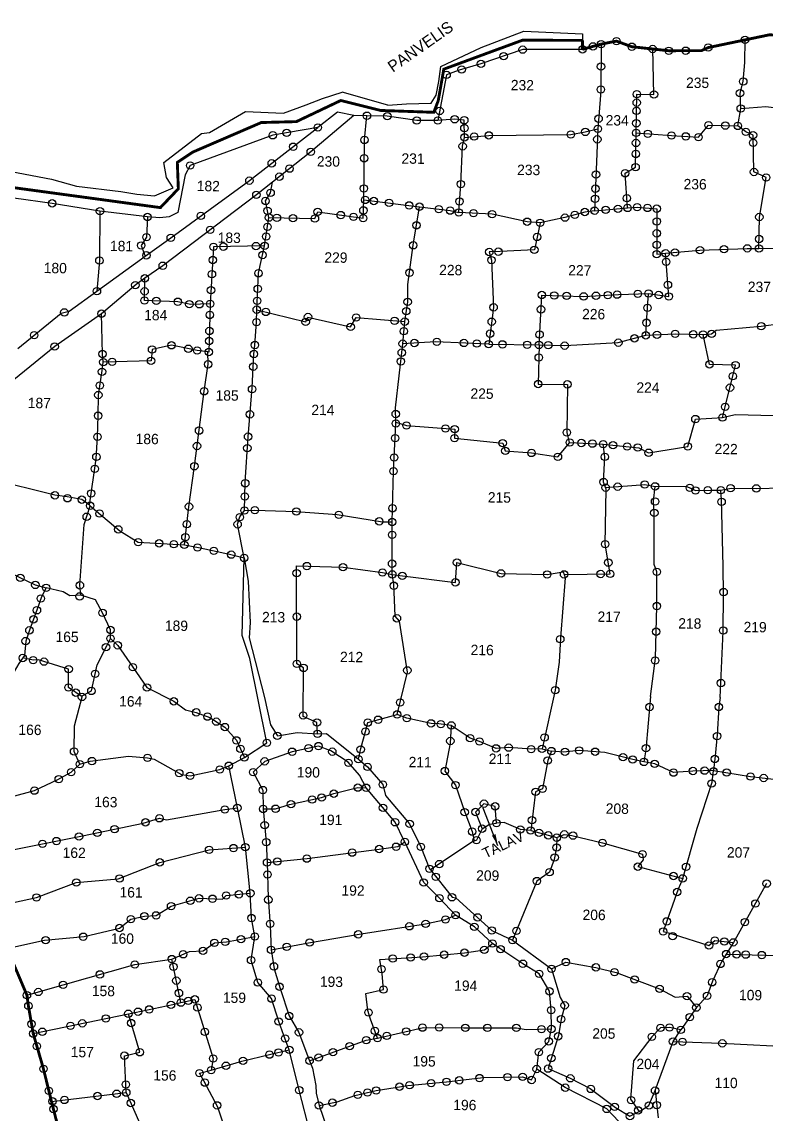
# Model space of a CAD drawing. Header units: metres. Extents: x 285473 to 288670, y 2087030 to 2089981.
# Drawn here: x 285883 to 286553, y 2088900 to 2089884 of the extents above; entities that cross this region are included whole.
import ezdxf
from ezdxf.enums import TextEntityAlignment as Align

# ---------------------------------------------------------------- set-up
doc = ezdxf.new("R2010")
doc.units = ezdxf.units.M
doc.linetypes.add('DASHDOT', pattern=[1, 0.5, -0.25, 0, -0.25])
for name, color, linetype in [('OFF', 1, 'Continuous'), ('POLY_PARCEL', 6, 'Continuous'), ('POLY_ROAD', 30, 'Continuous'), ('POLY_WATER', 4, 'Continuous'), ('SYM_ARROW', 1, 'Continuous'), ('SYM_STONE', 1, 'Continuous'), ('TEXT_MAPIN', 7, 'Continuous'), ('TEXT_MAPOUT', 7, 'Continuous'), ('TEXT_PARCEL', 7, 'Continuous'), ('V_BOUND_LINE', 7, 'Continuous'), ('V_BOUND_STREAM_LINE', 7, 'DASHDOT')]:
    doc.layers.add(name, color=color, linetype=linetype)
doc.styles.add('TEXT_MAP', font='')
doc.styles.get('TEXT_MAP').set_extended_font_data('Kruti Dev 050')
doc.dimstyles.get("Standard").update_dxf_attribs({"dimtxt": 0.18, "dimasz": 0.18, "dimexe": 0.18, "dimexo": 0.0625, "dimgap": 0.09, "dimtad": 0, "dimtih": 1, "dimtoh": 1, "dimdec": 4, "dimzin": 0, "dimdsep": 46, "dimtxsty": 'Standard', "dimcen": 0.09, "dimadec": 0, "dimazin": 0, "dimtfac": 1, "dimtdec": 4, "dimtofl": 0, "dimtmove": 0, "dimatfit": 3, "dimfxl": 1, "dimtolj": 1, "dimtzin": 0, "dimarcsym": 0})

# ---------------------------------------------------------------- blocks, each defined once
blk = doc.blocks.new('STONE')
blk.add_circle((0, 0), 0.851)
blk = doc.blocks.new('TEXTARROW')
blk.add_leader([(0.04, -0.01), (8.68, -0.01)], dimstyle='Standard', override={"dimtxt": 2.5, "dimasz": 2.5, "dimexe": 1.25, "dimexo": 0.625, "dimgap": 0.625, "dimtad": 1, "dimtih": 0, "dimtoh": 0, "dimzin": 8, "dimcen": 2.5, "dimtofl": 1})

msp = doc.modelspace()

# ---------------------------------------------------------------- linework, layer by layer
at = {"layer": 'OFF'}
for points in [[(286387.54, 2089872.94), (286387.7, 2089867.14)], [(286212.52, 2089808.62), (286171.31, 2089820.38)]]:
    msp.add_lwpolyline(points, dxfattribs=at)
at = {"layer": 'POLY_PARCEL'}
for points in [[(286404.35, 2089863.74), (286404.18, 2089821.39), (286401.37, 2089787.38)], [(286530.1, 2089805.82), (286529.44, 2089819.6), (286532.39, 2089830.1), (286533.79, 2089847.11), (286533.98, 2089867.55)], [(286435.98, 2089783.76), (286436.58, 2089818.6), (286451.98, 2089818.43), (286450.85, 2089859.35)], [(286527.49, 2089790.04), (286530.1, 2089805.82)], [(286530.1, 2089805.82), (286552.82, 2089807.59), (286599.38, 2089801.41), (286633.42, 2089799.81), (286650.75, 2089790.71), (286668.79, 2089786.57)], [(286190.71, 2089723.52), (286191.31, 2089777.41), (286193.56, 2089799.24)], [(286281.45, 2089779.75), (286281.21, 2089795.15), (286272.3, 2089796.05), (286257.44, 2089794.92)], [(286435.98, 2089783.76), (286467.79, 2089781.38), (286492.1, 2089779.9), (286501.14, 2089790.74), (286527.49, 2089790.04)], [(286281.45, 2089779.75), (286303.36, 2089781.53), (286377.16, 2089782.34), (286390.16, 2089784.62), (286401.37, 2089787.38)], [(286401.37, 2089787.38), (286398.53, 2089713.67)], [(286428.23, 2089716.15), (286426.06, 2089747.4), (286435.45, 2089752.97), (286435.98, 2089783.76)], [(286546.54, 2089679.62), (286546.85, 2089707.98), (286552.92, 2089743.57), (286542.03, 2089748.55), (286541.18, 2089781.79), (286534.73, 2089784.7), (286527.49, 2089790.04)], [(286276.24, 2089712.13), (286278.15, 2089737.64), (286279.74, 2089771.66), (286281.45, 2089779.75)], [(286105.39, 2089707.45), (286102.31, 2089722.47), (286106.85, 2089729.72), (286108.61, 2089739.48)], [(286105.39, 2089707.45), (286146.74, 2089706.58), (286149.24, 2089712.63), (286190.12, 2089706.92), (286190.71, 2089723.52)], [(286190.71, 2089723.52), (286240.92, 2089717.3)], [(285953.22, 2089713.19), (285952.71, 2089668.75), (285950.49, 2089641.17)], [(286227.61, 2089613.71), (286230.24, 2089631.51), (286230.41, 2089647.31), (286235.26, 2089682.51), (286240.92, 2089717.3)], [(286240.92, 2089717.3), (286268.45, 2089713.75), (286276.24, 2089712.13)], [(286349.52, 2089702.81), (286337.78, 2089703.76), (286306.23, 2089710.59), (286276.24, 2089712.13)], [(286398.53, 2089713.67), (286389.77, 2089712.5), (286371.87, 2089707.43), (286349.52, 2089702.81)], [(286398.53, 2089713.67), (286428.23, 2089716.15)], [(286428.23, 2089716.15), (286437.08, 2089716.89), (286454.5, 2089715.48), (286454.45, 2089674.56), (286462.46, 2089675.3)], [(285996.06, 2089708.04), (285995.15, 2089689.84), (285990.38, 2089682.39), (285994.01, 2089672.7)], [(286101.46, 2089681.96), (286105.39, 2089707.45)], [(286349.52, 2089702.81), (286344.28, 2089678.47), (286313.45, 2089676.78), (286303.71, 2089676.49), (286305.66, 2089669.17), (286307.62, 2089626.6), (286303.2, 2089593.43)], [(286101.46, 2089681.96), (286055.47, 2089681.14), (286052.47, 2089629.72)], [(286094.34, 2089624.5), (286095.92, 2089657.31), (286101.46, 2089681.96)], [(286447.14, 2089639.07), (286465.35, 2089636.44), (286462.46, 2089675.3)], [(286462.46, 2089675.3), (286493.41, 2089678.18), (286536, 2089679.73), (286546.54, 2089679.62)], [(286634.9, 2089677.02), (286626, 2089679.14), (286546.54, 2089679.62)], [(286052.47, 2089629.72), (286035.03, 2089629.1), (286023.3, 2089631.66), (285993.31, 2089632.8), (285993.58, 2089652.75)], [(286348.51, 2089592.75), (286351.03, 2089637.7), (286388.72, 2089636.47), (286419.96, 2089638.16), (286447.14, 2089639.07)], [(286444.69, 2089601.41), (286445.22, 2089612.75), (286446.18, 2089626.12), (286447.14, 2089639.07)], [(286052.47, 2089629.72), (286051.18, 2089586.37), (286050.37, 2089586.48)], [(286083.37, 2089443.63), (286084.06, 2089469.15), (286086.54, 2089510.05), (286090.27, 2089554.17), (286091.82, 2089584.55), (286092.72, 2089592.64), (286094.16, 2089613.29), (286094.34, 2089624.5)], [(286094.34, 2089624.5), (286138.41, 2089613.48), (286140.49, 2089617.91), (286178.9, 2089608.98), (286183.86, 2089617.43), (286227.61, 2089613.71)], [(285956.21, 2089577.29), (285955.48, 2089584.59), (285954.6, 2089620.89)], [(286225.77, 2089593.87), (286227.61, 2089613.71)], [(286496.19, 2089602.06), (286503.9, 2089602.79), (286507.99, 2089605.98), (286548.58, 2089609.59), (286583.9, 2089614.46), (286624.6, 2089613.61)], [(286219.63, 2089523.12), (286219.4, 2089536.14), (286225.77, 2089593.87)], [(286303.2, 2089593.43), (286282.54, 2089594.46), (286255.38, 2089595.57), (286225.77, 2089593.87)], [(286348.51, 2089592.75), (286371.61, 2089592.09), (286419.89, 2089594.8), (286444.69, 2089601.41)], [(286444.69, 2089601.41), (286471.06, 2089602.74), (286496.19, 2089602.06)], [(286513.61, 2089527.31), (286516.15, 2089537.01), (286525.48, 2089574.59), (286501.98, 2089575.25), (286496.19, 2089602.06)], [(286050.37, 2089586.48), (286040.66, 2089587.71), (286017.6, 2089592.42), (286000.12, 2089588.56), (285999.2, 2089578.44), (285956.21, 2089577.29)], [(286029.32, 2089412.63), (286033.35, 2089447.02), (286038.21, 2089483.44), (286047.06, 2089551.01), (286050.57, 2089575.28), (286050.37, 2089586.48)], [(286303.2, 2089593.43), (286348.51, 2089592.75)], [(286348.51, 2089592.75), (286347.71, 2089557.51), (286374.06, 2089557.22), (286373.58, 2089513.87), (286375.51, 2089504.93), (286376.26, 2089504.89)], [(285943.76, 2089448.42), (285949.9, 2089490.09), (285950.93, 2089509.93), (285951.54, 2089528.97), (285951.75, 2089547.6), (285955.24, 2089569.85), (285956.21, 2089577.29)], [(286406.31, 2089503.37), (286438.3, 2089500.18), (286447.17, 2089495.63), (286482.51, 2089501.32), (286489.27, 2089525.96), (286513.61, 2089527.31)], [(286513.61, 2089527.31), (286524.99, 2089530.02), (286559.85, 2089529.23), (286587.37, 2089524.88), (286623.24, 2089522.52)], [(286216.24, 2089433.25), (286217.56, 2089479.02), (286219.65, 2089521.95), (286219.63, 2089523.12)], [(286219.63, 2089523.12), (286229.21, 2089520.19), (286272.56, 2089516.87), (286272.47, 2089508.77), (286315.8, 2089504.24), (286318.16, 2089497.32), (286341.65, 2089495.44), (286365.53, 2089491.94), (286376.26, 2089504.89)], [(285943.76, 2089448.42), (285936.92, 2089453.36), (285923.57, 2089455.93), (285912.64, 2089457.27), (285854.41, 2089471.69), (285833.49, 2089486.1), (285818.17, 2089494.38), (285804.31, 2089499.13)], [(286376.26, 2089504.89), (286406.31, 2089503.37)], [(286408.46, 2089464.17), (286406.64, 2089469.2), (286407.7, 2089491.88), (286406.31, 2089503.37)], [(286408.46, 2089464.17), (286443.66, 2089467.04), (286452.96, 2089465.32)], [(286371.04, 2089386.05), (286412.62, 2089386.47), (286408.05, 2089413.26), (286409, 2089462.69), (286408.46, 2089464.17)], [(286448.85, 2089276.13), (286453.28, 2089310.52), (286453.95, 2089334.42), (286454.61, 2089357.51), (286454.55, 2089388.31), (286452.19, 2089394.82), (286452.3, 2089441.42), (286451.6, 2089451.96), (286452.96, 2089465.32)], [(286452.96, 2089465.32), (286480.94, 2089465.41), (286489.41, 2089461.67), (286502.8, 2089461.93), (286512.12, 2089461.83)], [(286511.68, 2089275.03), (286514.36, 2089334.57), (286514.73, 2089367.79), (286514.2, 2089393.32), (286512.84, 2089453.31), (286512.12, 2089461.83)], [(286512.12, 2089461.83), (286521.47, 2089463.75), (286544.17, 2089463.5), (286567.28, 2089464.05), (286571.67, 2089457.52), (286573.7, 2089457.5)], [(285935.9, 2089367.46), (285935.19, 2089376.2), (285939.04, 2089430.86), (285944.4, 2089447.88)], [(285943.76, 2089448.42), (285944.4, 2089447.88)], [(285944.4, 2089447.88), (285971.08, 2089425.42), (285987.58, 2089415.11), (286029.32, 2089412.63)], [(286082.97, 2089400.86), (286077.15, 2089431.14), (286079.25, 2089438), (286083.37, 2089443.63)], [(286083.37, 2089443.63), (286092.7, 2089443.93), (286129.98, 2089442.71), (286166.85, 2089439.87), (286207.73, 2089433.34), (286216.24, 2089433.25)], [(286216.4, 2089386.02), (286216.16, 2089387.6), (286216.24, 2089433.25)], [(286029.32, 2089412.63), (286043.55, 2089409.81), (286069.85, 2089404.25), (286082.97, 2089400.86)], [(285862.38, 2089388.99), (285872.43, 2089387.31), (285895.01, 2089376.53), (285904.71, 2089373.99)], [(286149.15, 2089242.46), (286148.58, 2089252.61), (286136.08, 2089258.01), (286136.56, 2089301.77), (286130.52, 2089305.48), (286130.28, 2089393.82), (286172.02, 2089392.55), (286207.65, 2089387.7), (286216.4, 2089386.02)], [(286216.4, 2089386.02), (286225.46, 2089384.66), (286273.23, 2089378.87), (286274.65, 2089396.68), (286314.27, 2089386.93), (286355.76, 2089386), (286370.38, 2089388.27), (286371.04, 2089386.05)], [(286220.83, 2089259.91), (286230.17, 2089297.9), (286222.98, 2089343.77), (286218.97, 2089348.27), (286217.67, 2089377.46), (286216.4, 2089386.02)], [(286371.04, 2089386.05), (286371.94, 2089382.98), (286367.7, 2089328.73), (286366.64, 2089306.86), (286363.12, 2089281.78), (286351.19, 2089228.83)], [(285904.71, 2089373.99), (285900.57, 2089365.93), (285896.8, 2089354.63), (285889.69, 2089335.66), (285886.34, 2089325.98), (285885.39, 2089313.02), (285883.7, 2089310.74)], [(285935.9, 2089367.46), (285926.16, 2089366.76), (285920.12, 2089370.47), (285904.71, 2089373.99)], [(285962.63, 2089328.26), (285962.72, 2089335.96), (285955.59, 2089351.44), (285949.24, 2089363.26), (285935.9, 2089367.46)], [(285937.05, 2089275.63), (285937.33, 2089276.68), (285945.49, 2089281.05), (285950.61, 2089304.49), (285959.32, 2089321.82), (285962.63, 2089328.26)], [(285962.63, 2089328.26), (285969.21, 2089322.1), (285982.78, 2089302.5), (285995.55, 2089284.13), (286019.74, 2089271.7), (286030.19, 2089263.89), (286039.9, 2089261.76), (286052.01, 2089257.17), (286065.7, 2089248.51), (286076.11, 2089236.64), (286083.2, 2089221.12)], [(285883.7, 2089310.74), (285880.04, 2089305.78), (285869.7, 2089287.66), (285869.22, 2089280.78), (285857.16, 2089253.36), (285834.49, 2089215.41), (285829.48, 2089202.91), (285815.04, 2089183.53)], [(285937.05, 2089275.63), (285924.85, 2089284.11), (285925.03, 2089300.72), (285902.8, 2089307.45), (285897.96, 2089309.12), (285893.09, 2089308.77), (285883.7, 2089310.74)], [(285935.03, 2089215.11), (285929.89, 2089226.51), (285930.14, 2089249.61), (285937.05, 2089275.63)], [(286448.85, 2089276.13), (286444.68, 2089228.01), (286442.94, 2089217.09)], [(286511.68, 2089275.03), (286510.38, 2089266.59), (286508.89, 2089241.49), (286507.06, 2089222.46), (286505.7, 2089209.51)], [(286185.89, 2089219.52), (286188.06, 2089229.07), (286192.28, 2089244.42), (286194.4, 2089252.51), (286220.83, 2089259.91)], [(286269.52, 2089249.99), (286258.18, 2089251.33), (286251.3, 2089251.82), (286229.46, 2089256.51), (286220.83, 2089259.91)], [(286269.52, 2089249.99), (286268.49, 2089233.95), (286263.76, 2089208.88), (286273.35, 2089196.21), (286281.59, 2089171.81), (286288.29, 2089154.31), (286290.21, 2089145.83)], [(286351.19, 2089228.83), (286341.45, 2089228.53), (286321.2, 2089229.97), (286309.84, 2089229.29), (286294.9, 2089235.53), (286286.42, 2089238.46), (286269.52, 2089249.99)], [(285935.03, 2089215.11), (285944.46, 2089217.67), (285978.97, 2089222.15), (285995.99, 2089220.75), (286002.05, 2089219.46), (286026.64, 2089205.82), (286034.32, 2089204.52), (286061.15, 2089210.3), (286069.27, 2089213.68)], [(286359.64, 2089226.87), (286356.3, 2089218.39), (286351.56, 2089192.92), (286345.45, 2089190.15), (286341.01, 2089155.35)], [(286351.19, 2089228.83), (286359.64, 2089226.87)], [(286442.94, 2089217.09), (286432.83, 2089219.23), (286407.76, 2089225.59), (286384.67, 2089227.46), (286370.46, 2089226), (286359.64, 2089226.87)], [(285826.65, 2089171.89), (285855.19, 2089180.74), (285894.22, 2089191.25), (285915.42, 2089201.15), (285927.25, 2089207.9), (285935.03, 2089215.11)], [(286505.7, 2089209.51), (286487.04, 2089208.91), (286469.59, 2089207.48), (286452.65, 2089215.37), (286442.94, 2089217.09)], [(286477.86, 2089112.16), (286490.93, 2089157.4), (286504.36, 2089198.99), (286505.7, 2089209.51)], [(286505.7, 2089209.51), (286538.88, 2089203.88), (286559.94, 2089201.62)], [(286100.16, 2089174.75), (286111.34, 2089174.91), (286123.95, 2089178.82), (286152.81, 2089184.98), (286163.79, 2089188.51), (286185.34, 2089193.94), (286192.88, 2089193.83)], [(285837.05, 2089130.94), (285848.65, 2089132.82), (285937.64, 2089150.48), (285992.09, 2089162.03), (286006.74, 2089166.33), (286013.21, 2089165.04), (286065.61, 2089174.19), (286076.89, 2089175.63)], [(286341.01, 2089155.35), (286331.7, 2089156.27), (286317.17, 2089162.5), (286310.25, 2089161.98)], [(286297.31, 2089156.95), (286292.26, 2089146.57), (286290.21, 2089145.83)], [(286341.01, 2089155.35), (286364.46, 2089148.87)], [(286364.46, 2089148.87), (286371.26, 2089151.84), (286378.15, 2089150.95), (286405.64, 2089144.16), (286441.61, 2089134.04), (286442.37, 2089128.77), (286437.44, 2089122.74), (286477.86, 2089112.16)], [(286103.65, 2089126.48), (286139.63, 2089130.02), (286204.6, 2089138.62), (286221.25, 2089140.87), (286227.71, 2089145.03)], [(286290.21, 2089145.83), (286289.01, 2089145.39), (286250.76, 2089119.75)], [(286364.46, 2089148.87), (286364.36, 2089139.95), (286362.21, 2089129.04), (286358.03, 2089117.74), (286346.59, 2089109.76), (286324.72, 2089056.6)], [(285852.58, 2089084.21), (285861.12, 2089087.3), (285896.08, 2089095.02), (285931.9, 2089108.4), (285969.64, 2089111.63), (286007.11, 2089126.62), (286051.43, 2089137.88), (286084.1, 2089140.27)], [(286477.86, 2089112.16), (286473.69, 2089102.32), (286460.29, 2089064.38), (286469.18, 2089061.85), (286501.51, 2089051.77), (286506.83, 2089056.17), (286523.45, 2089054.53)], [(286553.42, 2089107.47), (286523.45, 2089054.53)], [(285869.4, 2089049.15), (285903.35, 2089056.45), (285939.07, 2089059.7), (285970.78, 2089067.45), (285981, 2089075.44), (285993.2, 2089078.14), (286003.74, 2089078.84), (286017.22, 2089087.2), (286042.43, 2089094.21), (286063.51, 2089093.58), (286066.79, 2089096.78), (286088.58, 2089098.77)], [(286107.25, 2089047.83), (286140.82, 2089054.24), (286188.35, 2089062.22), (286246.43, 2089071.3), (286264.31, 2089075.16), (286273.4, 2089079.04)], [(286017.96, 2089039.49), (286033.85, 2089046.21), (286046.02, 2089046.88), (286056.24, 2089054.06), (286067.19, 2089055.16), (286080.19, 2089057.45), (286092.62, 2089059.87)], [(286203.13, 2088968.31), (286196.83, 2088985.39), (286194.48, 2088993.12), (286192.62, 2089008.54), (286208.47, 2089012.01), (286207.42, 2089026.2), (286205.13, 2089039.2), (286243.67, 2089041.61), (286281.42, 2089045.24), (286299.28, 2089047.88), (286306.51, 2089053.45)], [(286523.45, 2089054.53), (286516.97, 2089044.01)], [(286516.97, 2089044.01), (286512.7, 2089037.06), (286504.8, 2089019.72), (286499.79, 2089006.41), (286490.13, 2088995.77)], [(286516.97, 2089044.01), (286575.71, 2089042.33)], [(285887.47, 2089006.91), (285920, 2089016.26), (285984.66, 2089034.59), (286017.96, 2089039.49)], [(286026.1, 2089000.28), (286017.96, 2089039.49)], [(286359.74, 2089030.75), (286372.6, 2089036.78), (286399.72, 2089032.02), (286417.91, 2089027.36), (286457.08, 2089012.75), (286471.18, 2089005.3), (286481.73, 2089005.99), (286490.13, 2088995.77)], [(285978.78, 2088990.24), (286018.73, 2088998.56), (286026.1, 2089000.28)], [(286026.1, 2089000.28), (286038.65, 2089003.2), (286055.09, 2088949.94), (286053.35, 2088939.42)], [(286490.13, 2088995.77), (286476.13, 2088975.66)], [(285893.15, 2088972.29), (285941.11, 2088982.4), (285978.78, 2088990.24)], [(285976.9, 2088919.2), (285975.24, 2088952.44), (285989.06, 2088955.53), (285978.78, 2088990.24)], [(286203.13, 2088968.31), (286244.59, 2088977.98), (286280.67, 2088977.58), (286328.1, 2088977.46), (286337.01, 2088976.15), (286359.65, 2088976.49)], [(286476.13, 2088975.66), (286466.01, 2088977.8), (286457.9, 2088977.48), (286450.11, 2088969.47), (286433.65, 2088947.77), (286430.84, 2088913.36), (286438.52, 2088902.14)], [(286469.12, 2088965.2), (286476.13, 2088975.66)], [(286141.94, 2088947.92), (286192.97, 2088966.39), (286203.13, 2088968.31)], [(286452.98, 2088920.96), (286469.12, 2088965.2)], [(286469.12, 2088965.2), (286512.4, 2088963.61), (286582.5, 2088960)], [(286053.35, 2088939.42), (286081.01, 2088947.63), (286105.8, 2088953.43), (286123.67, 2088957.69)], [(286069.67, 2088875.22), (286059.47, 2088906.13), (286046.75, 2088929.77), (286042.78, 2088936.7), (286053.35, 2088939.42)], [(286150.43, 2088907.63), (286166.87, 2088911), (286182.75, 2088916.5), (286201.85, 2088921.15), (286230.28, 2088925.7), (286265.19, 2088928.96), (286298.07, 2088932.65), (286333.76, 2088933.47), (286341.83, 2088930.55), (286346.38, 2088940.45)], [(285909.59, 2088911.19), (285976.9, 2088919.2)], [(285976.9, 2088919.2), (285987.98, 2088893.95), (285994.97, 2088866.32), (285996.07, 2088855.77)]]:
    msp.add_lwpolyline(points, dxfattribs=at)
at = {"layer": 'POLY_ROAD'}
for points in [[(286181.91, 2089799.52), (286142.96, 2089766.68), (286108.61, 2089739.48)], [(285994.01, 2089672.7), (286016.93, 2089689.3), (286087.73, 2089740.75), (286149.42, 2089788.58)], [(286108.61, 2089739.48), (286094.03, 2089727.94), (286009.71, 2089664.11), (285993.58, 2089652.75)], [(285950.49, 2089641.17), (285994.01, 2089672.7)], [(285993.58, 2089652.75), (285985.82, 2089647.29), (285954.6, 2089620.89)], [(285879.33, 2089589.63), (285918.35, 2089621.45), (285925.47, 2089623.04), (285950.49, 2089641.17)], [(285954.6, 2089620.89), (285912.46, 2089591.27), (285852.98, 2089543.04), (285804.31, 2089499.13)], [(286083.2, 2089221.12), (286103.46, 2089234.3), (286088.21, 2089310.4), (286081.29, 2089331.02), (286082.97, 2089400.86)], [(286082.97, 2089400.86), (286086.76, 2089379.83), (286088.58, 2089342.73), (286087.53, 2089328.9), (286101.24, 2089275.15), (286106.78, 2089250.52), (286112.93, 2089240.63), (286130.84, 2089243.55), (286149.15, 2089242.46)], [(286149.15, 2089242.46), (286157.2, 2089242.82), (286185.89, 2089219.52)], [(286192.88, 2089193.83), (286186.75, 2089205.07), (286176.6, 2089216.79), (286161.07, 2089227.23), (286149.94, 2089231.38), (286126.2, 2089226.28), (286101.52, 2089217.62), (286091.14, 2089207.91), (286099.9, 2089191.73), (286100.16, 2089174.75)], [(286069.27, 2089213.68), (286083.2, 2089221.12)], [(286076.89, 2089175.63), (286069.27, 2089213.68)], [(286185.89, 2089219.52), (286186.62, 2089218.92), (286194.15, 2089212.59), (286207.83, 2089196.8), (286210.4, 2089186.95), (286232.02, 2089161.25), (286242.07, 2089140.59), (286249.9, 2089120.85), (286250.76, 2089119.75)], [(286227.71, 2089145.03), (286227.21, 2089146.11), (286218.9, 2089162.72), (286192.88, 2089193.83)], [(286084.1, 2089140.27), (286076.89, 2089175.63)], [(286100.16, 2089174.75), (286102.95, 2089144.8), (286103.65, 2089126.48)], [(286273.4, 2089079.04), (286258.82, 2089094.39), (286244.67, 2089108.39), (286227.71, 2089145.03)], [(286088.58, 2089098.77), (286084.1, 2089140.27)], [(286103.65, 2089126.48), (286104.64, 2089094.75), (286106.59, 2089069.72), (286107.25, 2089047.83)], [(286250.76, 2089119.75), (286270.17, 2089095.17), (286273.74, 2089094.68), (286293.21, 2089077.05), (286306.04, 2089065.29), (286324.72, 2089056.6)], [(286092.62, 2089059.87), (286089.67, 2089076.43), (286088.58, 2089098.77)], [(286306.51, 2089053.45), (286290.27, 2089068.58), (286273.4, 2089079.04)], [(286123.67, 2088957.69), (286118.89, 2088970.69), (286114.12, 2088983.25), (286107.64, 2089003.87), (286095.29, 2089018.3), (286089.25, 2089038.46), (286092.62, 2089059.87)], [(286359.65, 2088976.49), (286359.74, 2088976.93), (286359.48, 2088993.46), (286357.88, 2089010.45), (286348.67, 2089026.19), (286334.02, 2089035.28), (286313.16, 2089048.91), (286306.51, 2089053.45)], [(286324.72, 2089056.6), (286359.74, 2089030.75)], [(286107.25, 2089047.83), (286110.19, 2089030.82), (286115.35, 2089012.9), (286123.57, 2088988.24), (286132.39, 2088973.48), (286141.94, 2088947.92)], [(286359.74, 2089030.75), (286367.65, 2089004.98), (286371.59, 2088997.79), (286368.33, 2088985.32), (286365.93, 2088970.61), (286356.66, 2088940.79), (286376.68, 2088932.08), (286394.45, 2088922.95), (286417.5, 2088905.72), (286430.38, 2088897.99), (286438.52, 2088902.14)], [(286346.38, 2088940.45), (286348.33, 2088955.62), (286357.38, 2088965.34), (286359.65, 2088976.49)], [(286170.87, 2088774.11), (286157.46, 2088814.46), (286142.58, 2088882.96), (286132.65, 2088921.41), (286123.67, 2088957.69)], [(286141.94, 2088947.92), (286144.54, 2088941.19), (286147.5, 2088925.52), (286147.87, 2088918.82), (286150.43, 2088907.63)], [(286420.49, 2088893.18), (286409.44, 2088904.47), (286372.11, 2088923.64), (286346.38, 2088940.45)], [(286438.52, 2088902.14), (286439.82, 2088902.79), (286447.47, 2088907.62), (286452.98, 2088920.96)], [(286452.98, 2088920.96), (286455.83, 2088896.36)], [(286150.43, 2088907.63), (286164.72, 2088866.38)]]:
    msp.add_lwpolyline(points, dxfattribs=at)
at = {"layer": 'POLY_WATER'}
for points in [[(286212.52, 2089808.62), (286229.3, 2089810), (286251.53, 2089810.53), (286255.9, 2089817.89), (286258.38, 2089829.94), (286260.09, 2089843.56), (286296.54, 2089860.7), (286334.92, 2089875.47), (286387.54, 2089872.94)], [(286387.6, 2089859.03), (286333.79, 2089858.78), (286296.22, 2089845.94), (286276.66, 2089840.31), (286265.3, 2089836.15), (286257.44, 2089794.92)], [(285741.51, 2089733.08), (285762.11, 2089762.47), (285773.01, 2089760.79), (285790.87, 2089753.58), (285799.94, 2089762.44), (285816.24, 2089755.63), (285831.03, 2089753.52), (285846.17, 2089746.73), (285860.26, 2089751.25), (285909.68, 2089742.13), (285932.22, 2089735.65), (285971.95, 2089730.92), (285986.35, 2089728.42), (286002.32, 2089727.08), (286019.17, 2089734.3), (286013.03, 2089743.72), (286010.84, 2089756.99), (286044.66, 2089783.12), (286051.7, 2089784.21), (286084.27, 2089802.95), (286118.46, 2089801.48), (286138.82, 2089809.05), (286153.7, 2089814.73), (286171.31, 2089820.38)], [(286181.91, 2089799.52), (286167.12, 2089802.41), (286149.42, 2089788.58)], [(286193.56, 2089799.24), (286181.91, 2089799.52)], [(286257.44, 2089794.92), (286238.4, 2089795), (286211.93, 2089798.8), (286193.56, 2089799.24)], [(286149.42, 2089788.58), (286108.79, 2089781.62), (286034.4, 2089754.38), (286030.01, 2089745.86), (286023.4, 2089712.02), (286015.56, 2089708.21), (286006.97, 2089707.14), (285996.06, 2089708.04)], [(285953.22, 2089713.19), (285910.22, 2089720.3), (285875.56, 2089724.97)], [(285996.06, 2089708.04), (285953.22, 2089713.19)], [(286310.25, 2089161.98), (286309.04, 2089177.06), (286298.94, 2089179.47), (286291.26, 2089171.96), (286297.31, 2089156.95)], [(286297.31, 2089156.95), (286304.03, 2089161.13), (286310.25, 2089161.98)]]:
    msp.add_lwpolyline(points, dxfattribs=at)
at = {"layer": 'V_BOUND_LINE', "const_width": 2.59}
for points in [[(286533.98, 2089867.55), (286556.39, 2089872.23), (286578.77, 2089869.54), (286610.47, 2089862.68), (286629.95, 2089856.36), (286640.58, 2089859.91), (286688.16, 2089852.46)], [(286387.6, 2089859.03), (286404.35, 2089863.74)], [(286404.35, 2089863.74), (286418.23, 2089866.43), (286432.03, 2089861.39), (286450.85, 2089859.35)], [(286450.85, 2089859.35), (286465.39, 2089857.77), (286494.72, 2089857.85), (286500.86, 2089860.63), (286533.98, 2089867.55)], [(285869.4, 2089049.15), (285879.14, 2089026.6), (285887.47, 2089006.91)], [(285887.47, 2089006.91), (285888.79, 2088997.28), (285893.15, 2088972.29)], [(285893.15, 2088972.29), (285902.08, 2088941.56), (285909.59, 2088911.19)], [(285909.59, 2088911.19), (285915.75, 2088887.02), (285918.35, 2088864.19), (285919.55, 2088843.51), (285916.68, 2088810.06), (285911.23, 2088736.38), (285911.41, 2088735.16)]]:
    msp.add_lwpolyline(points, dxfattribs=at)
at = {"layer": 'V_BOUND_STREAM_LINE', "ltscale": 10, "const_width": 2.59, "flags": 128}
for points in [[(285754.8, 2089741.45), (285761.95, 2089753.07), (285792.72, 2089750.39), (285801.72, 2089753.02), (285845.62, 2089738.5), (286007.6, 2089716.45), (286023.78, 2089733.42), (286022.87, 2089757.2), (286036.62, 2089766.4), (286098.45, 2089793.1), (286130.04, 2089793.92), (286170.03, 2089812.96), (286205.8, 2089804), (286253.75, 2089802.3), (286257.76, 2089812.78), (286262.76, 2089841.17), (286333.63, 2089867.28), (286387.7, 2089867.14)], [(286387.7, 2089867.14), (286387.6, 2089859.03)]]:
    msp.add_lwpolyline(points, dxfattribs=at)

# ---------------------------------------------------------------- block references
at = {"layer": 'SYM_ARROW', "xscale": 4.206610538845962, "yscale": 4.206610538845962, "zscale": 4.206610538845962, "rotation": 111.3902611861803}
msp.add_blockref('TEXTARROW', (286311.57, 2089141.43), dxfattribs=at)
at = {"layer": 'SYM_STONE', "xscale": 3.919351147539538, "yscale": 3.919351147539538, "zscale": 3.919351147539538, "rotation": 359.3673879845411}
for p in [(286418.23, 2089866.43), (286533.98, 2089867.55), (286333.79, 2089858.78), (286387.6, 2089859.03), (286397.06, 2089861.69), (286404.35, 2089863.74), (286432.03, 2089861.39), (286450.85, 2089859.35), (286465.39, 2089857.77), (286480.62, 2089857.81), (286500.86, 2089860.63), (286316.69, 2089852.93), (286278.85, 2089840.94), (286296.22, 2089845.94), (286404.27, 2089843.52), (286265.3, 2089836.15), (286532.39, 2089830.1), (286404.18, 2089822.9), (286436.58, 2089818.6), (286451.98, 2089818.43), (286529.44, 2089819.6), (286436.45, 2089810.99), (286193.56, 2089799.24), (286211.93, 2089798.8), (286259.08, 2089803.53), (286436.32, 2089803.57), (286530.1, 2089805.82), (286149.42, 2089788.58), (286238.4, 2089795), (286257.44, 2089794.92), (286272.58, 2089796.03), (286281.21, 2089795.15), (286281.32, 2089787.99), (286401.37, 2089787.38), (286402.13, 2089796.56), (286436.13, 2089792.43), (286501.14, 2089790.74), (286516.21, 2089790.34), (286527.49, 2089790.04), (286108.79, 2089781.62), (286121.33, 2089783.77), (286191.31, 2089777.41), (286281.45, 2089779.75), (286290.04, 2089780.44), (286303.36, 2089781.53), (286377.16, 2089782.34), (286390.16, 2089784.62), (286401, 2089777.95), (286435.98, 2089783.76), (286446.42, 2089782.98), (286467.79, 2089781.38), (286480.6, 2089780.6), (286492.1, 2089779.9), (286534.73, 2089784.7), (286541.18, 2089781.79), (286127.12, 2089771.29), (286279.74, 2089771.66), (286435.82, 2089774.7), (286541.36, 2089774.77), (286142.96, 2089766.68), (286191.12, 2089760.91), (286435.65, 2089764.8), (286034.4, 2089754.38), (286107.87, 2089756.36), (286123.91, 2089751.6), (286435.45, 2089752.97), (286542.03, 2089748.55), (286087.73, 2089740.75), (286114.77, 2089744.36), (286399.78, 2089746.21), (286426.06, 2089747.4), (286552.92, 2089743.57), (286106.85, 2089729.72), (286190.82, 2089733.74), (286278.15, 2089737.64), (286399.29, 2089733.51), (285910.22, 2089720.3), (286094.03, 2089727.94), (286102.31, 2089722.47), (286191.95, 2089723.37), (286199.82, 2089722.39), (286213.48, 2089720.7), (286231.57, 2089718.45), (286276.98, 2089722.04), (286398.94, 2089724.43), (286427.62, 2089724.91), (285953.22, 2089713.19), (286044.01, 2089708.98), (286104.13, 2089713.61), (286149.24, 2089712.63), (286169.99, 2089709.73), (286190.37, 2089713.95), (286240.92, 2089717.3), (286258.3, 2089715.06), (286268.45, 2089713.75), (286276.24, 2089712.13), (286289.56, 2089711.45), (286306.23, 2089710.59), (286380.76, 2089709.95), (286389.77, 2089712.5), (286398.53, 2089713.67), (286408.54, 2089714.5), (286419.6, 2089715.43), (286428.23, 2089716.15), (286436.91, 2089716.87), (286446.15, 2089716.16), (286454.5, 2089715.48), (285996.06, 2089708.04), (286104.11, 2089699.12), (286105.39, 2089707.45), (286112.53, 2089707.3), (286126.97, 2089707), (286146.74, 2089706.58), (286181.45, 2089708.13), (286190.12, 2089706.92), (286238.19, 2089700.53), (286337.78, 2089703.76), (286349.52, 2089702.81), (286371.87, 2089707.43), (286454.48, 2089704.02), (286546.85, 2089707.98), (285995.15, 2089689.84), (286016.93, 2089689.3), (286052.47, 2089696.48), (286102.77, 2089690.47), (286346.77, 2089690.03), (286454.47, 2089693.3), (285990.38, 2089682.39), (286055.47, 2089681.14), (286064.36, 2089681.3), (286093.67, 2089681.82), (286101.46, 2089681.96), (286235.26, 2089682.51), (286454.46, 2089682.99), (286536, 2089679.73), (286546.54, 2089679.62), (286546.64, 2089688.16), (285995.05, 2089673.45), (286054.78, 2089669.26), (286099.61, 2089673.73), (286303.71, 2089676.49), (286305.66, 2089669.17), (286311.94, 2089676.74), (286344.28, 2089678.47), (286454.45, 2089674.56), (286462.46, 2089675.3), (286470.88, 2089676.08), (286493.41, 2089678.18), (286515.06, 2089678.97), (285952.71, 2089668.75), (286009.71, 2089664.11), (286463.03, 2089667.57), (285993.58, 2089652.75), (286054.03, 2089656.43), (286095.92, 2089657.31), (286231.85, 2089657.78), (285950.49, 2089641.17), (285985.07, 2089646.65), (285993.42, 2089641.05), (286053.19, 2089642.07), (286095.24, 2089643.24), (286464.57, 2089646.9), (285993.31, 2089632.8), (286003.96, 2089632.4), (286023.3, 2089631.66), (286094.72, 2089632.5), (286230.24, 2089631.51), (286351.03, 2089637.7), (286362.24, 2089637.34), (286373.38, 2089636.97), (286388.72, 2089636.47), (286399.78, 2089637.07), (286410.5, 2089637.65), (286418.78, 2089638.09), (286437.4, 2089638.74), (286447.14, 2089639.07), (286456.28, 2089637.75), (286465.35, 2089636.44), (285921.11, 2089622.07), (285954.6, 2089620.89), (286033.64, 2089629.4), (286042.74, 2089629.37), (286052.47, 2089629.72), (286094.34, 2089624.5), (286102.5, 2089622.46), (286229, 2089623.16), (286307.62, 2089626.6), (286350.3, 2089624.76), (286446.18, 2089626.12), (286052.18, 2089619.78), (286094.16, 2089613.29), (286138.41, 2089613.48), (286140.49, 2089617.91), (286183.86, 2089617.43), (286218.48, 2089614.49), (286227.61, 2089613.71), (286305.9, 2089613.67), (286445.22, 2089612.75), (285893.93, 2089601.53), (286051.75, 2089605.34), (286178.9, 2089608.98), (286226.81, 2089605.07), (286304.46, 2089602.87), (286349.03, 2089602.08), (286444.69, 2089601.41), (286454.72, 2089601.92), (286471.06, 2089602.74), (286487.34, 2089602.3), (286496.19, 2089602.06), (286503.9, 2089602.79), (286548.58, 2089609.59), (285912.46, 2089591.27), (286017.6, 2089592.42), (286051.48, 2089596.27), (286092.72, 2089592.64), (286225.77, 2089593.87), (286236.32, 2089594.48), (286256.56, 2089595.53), (286280.89, 2089594.53), (286292.46, 2089593.96), (286303.2, 2089593.43), (286315.54, 2089593.24), (286337.82, 2089592.91), (286348.51, 2089592.75), (286356.81, 2089592.51), (286371.61, 2089592.09), (286419.89, 2089594.8), (286434.46, 2089598.69), (285955.48, 2089584.59), (286000.12, 2089588.56), (286032.77, 2089589.32), (286040.66, 2089587.71), (286051.18, 2089586.37), (286091.82, 2089584.55), (286224.88, 2089585.79), (286348.25, 2089581.45), (285956.21, 2089577.29), (285964.14, 2089577.5), (285999.2, 2089578.44), (286050.57, 2089575.28), (286091.23, 2089573.14), (286224.01, 2089577.88), (286501.98, 2089575.25), (286525.48, 2089574.59), (285955.03, 2089568.57), (286522.99, 2089564.53), (285953.09, 2089556.17), (286090.16, 2089552.91), (286347.71, 2089557.51), (286374.06, 2089557.22), (286520.43, 2089554.24), (285951.75, 2089547.6), (286047.06, 2089551.01), (286516.15, 2089537.01), (285951.54, 2089528.97), (286088.24, 2089530.24), (286219.5, 2089530.49), (286219.65, 2089521.95), (286489.27, 2089525.96), (286513.61, 2089527.31), (286042.42, 2089515.57), (286229.21, 2089520.19), (286264.25, 2089517.51), (286272.56, 2089516.87), (286373.58, 2089513.87), (285950.93, 2089509.93), (286086.54, 2089510.08), (286219.01, 2089508.72), (286272.47, 2089508.77), (286315.8, 2089504.24), (286376.26, 2089504.89), (286386.68, 2089504.37), (286396.56, 2089503.87), (286406.31, 2089503.37), (286415.11, 2089502.5), (286040.6, 2089501.66), (286085.92, 2089499.82), (286318.16, 2089497.32), (286341.65, 2089495.44), (286427.9, 2089501.22), (286437.38, 2089500.28), (286447.17, 2089495.63), (286482.51, 2089501.32), (285949.99, 2089491.87), (286038.21, 2089483.44), (286218.16, 2089491.34), (286365.53, 2089491.94), (286407.7, 2089491.88), (285948.58, 2089481.15), (286217.56, 2089479.02), (286084.03, 2089468.12), (286406.64, 2089469.2), (286408.46, 2089464.17), (286419.28, 2089465.06), (286443.66, 2089467.04), (286452.96, 2089465.32), (286484.23, 2089463.96), (286520.98, 2089463.65), (286544.17, 2089463.5), (285912.64, 2089457.27), (285923.94, 2089454.61), (285936.92, 2089453.36), (285945.32, 2089458.98), (286083.71, 2089456.16), (286489.41, 2089461.67), (286500.54, 2089461.89), (286512.12, 2089461.83), (285944.4, 2089447.88), (286033.35, 2089447.02), (286083.37, 2089443.63), (286092.7, 2089443.93), (286216.59, 2089445.6), (286452.96, 2089451.65), (286512.88, 2089451.38), (285941.28, 2089437.98), (285952.79, 2089440.81), (286079.11, 2089437.54), (286129.98, 2089442.71), (286168.26, 2089439.65), (286204.65, 2089433.83), (286216.24, 2089433.25), (286452.3, 2089441.42), (285969.69, 2089426.59), (286031.5, 2089431.22), (286077.15, 2089431.14), (285987.58, 2089415.11), (286006.47, 2089413.99), (286030.13, 2089419.6), (286216.22, 2089421.68), (286019.68, 2089413.2), (286029.18, 2089412.63), (286041.06, 2089410.3), (286055.72, 2089407.23), (286071.44, 2089403.84), (286408.05, 2089413.26), (286082.97, 2089400.86), (286216.18, 2089395.69), (286274.65, 2089396.68), (286410.88, 2089396.65), (286130.3, 2089387.16), (286139.53, 2089393.54), (286172.02, 2089392.55), (286207.65, 2089387.7), (286216.4, 2089386.02), (286225.46, 2089384.66), (286314.27, 2089386.93), (286355.76, 2089386), (286371.04, 2089386.05), (286403.95, 2089386.38), (286412.62, 2089386.47), (286454.55, 2089388.31), (285881.5, 2089382.98), (285895.01, 2089376.53), (285904.71, 2089373.99), (285935.19, 2089376.2), (286217.74, 2089375.83), (286273.23, 2089378.87), (285900.03, 2089364.32), (285934.93, 2089366.21), (286514.68, 2089370.11), (286454.61, 2089357.51), (285893.39, 2089345.53), (285896.46, 2089353.72), (285955.59, 2089351.44), (286130.4, 2089347.96), (286220.57, 2089346.47), (285889.69, 2089335.66), (285962.72, 2089335.96), (286514.37, 2089335.47), (285886.34, 2089325.98), (285962.63, 2089328.26), (286367.64, 2089327.61), (286453.95, 2089334.42), (285958.63, 2089320.44), (285969.21, 2089322.1), (285883.7, 2089310.74), (285893.09, 2089308.77), (285902.8, 2089307.45), (286130.52, 2089305.48), (286453.02, 2089308.51), (285925.03, 2089300.72), (285948.85, 2089296.42), (285982.78, 2089302.5), (286136.56, 2089301.77), (286229.91, 2089299.56), (286512.27, 2089288.12), (285924.85, 2089284.11), (285931.5, 2089279.49), (285937.05, 2089275.63), (285945.49, 2089281.05), (285995.55, 2089284.13), (286363.12, 2089281.78), (286019.74, 2089271.7), (286223.46, 2089270.59), (286448.02, 2089266.57), (286510.38, 2089266.59), (286039.9, 2089261.76), (286050, 2089257.93), (286136.09, 2089258.87), (286220.83, 2089259.91), (286229.46, 2089256.51), (286057.96, 2089253.4), (286065.7, 2089248.51), (286148.58, 2089252.61), (286194.4, 2089252.51), (286203.61, 2089255.09), (286251.3, 2089251.82), (286260.06, 2089251.11), (286269.52, 2089249.99), (286076.18, 2089236.49), (286112.93, 2089240.63), (286149.15, 2089242.46), (286192.28, 2089244.42), (286286.42, 2089238.46), (286353.51, 2089239.12), (286508.78, 2089240.37), (285929.89, 2089226.51), (286079.64, 2089228.92), (286103.46, 2089234.3), (286141.04, 2089229.47), (286149.94, 2089231.38), (286162.38, 2089226.35), (286187.9, 2089228.36), (286268.62, 2089235.95), (286294.9, 2089235.53), (286309.84, 2089229.29), (286321.2, 2089229.97), (286341.45, 2089228.53), (286351.19, 2089228.83), (286359.64, 2089226.87), (286384.67, 2089227.46), (286444.8, 2089229.41), (285945.98, 2089217.87), (285995.99, 2089220.75), (286083.2, 2089221.12), (286101.52, 2089217.62), (286126.2, 2089226.28), (286185.89, 2089219.52), (286356.3, 2089218.39), (286371.89, 2089226.14), (286399.06, 2089226.29), (286424.11, 2089221.44), (286432.83, 2089219.23), (286442.94, 2089217.09), (286506.77, 2089219.74), (285927.25, 2089207.9), (285935.03, 2089215.11), (286024.61, 2089206.94), (286061.15, 2089210.3), (286069.27, 2089213.68), (286091.14, 2089207.91), (286177.02, 2089216.3), (286194.15, 2089212.59), (286263.76, 2089208.88), (286452.65, 2089215.37), (286469.59, 2089207.48), (286487.04, 2089208.91), (286497.56, 2089209.25), (286505.58, 2089208.56), (286517.45, 2089207.52), (285916.1, 2089201.54), (286034.32, 2089204.52), (286503.92, 2089197.62), (286538.88, 2089203.88), (286550.74, 2089202.61), (285894.22, 2089191.25), (286099.9, 2089191.73), (286163.79, 2089188.51), (286185.34, 2089193.94), (286192.88, 2089193.83), (286207.83, 2089196.8), (286273.35, 2089196.21), (286345.45, 2089190.15), (286351.56, 2089192.92), (286125.17, 2089179.08), (286144.26, 2089183.16), (286152.81, 2089184.98), (286298.94, 2089179.47), (286065.61, 2089174.19), (286076.89, 2089175.63), (286100.16, 2089174.75), (286111.34, 2089174.91), (286208.04, 2089175.72), (286281.59, 2089171.81), (286291.26, 2089171.96), (286309.04, 2089177.06), (285994.18, 2089162.65), (286006.74, 2089166.33), (286101.52, 2089160.19), (286218.9, 2089162.72), (286232.02, 2089161.25), (286310.25, 2089161.98), (286342.19, 2089164.61), (285934.36, 2089149.83), (285950.83, 2089153.28), (285966.38, 2089156.58), (286288.29, 2089154.31), (286297.31, 2089156.95), (286331.7, 2089156.27), (286341.01, 2089155.35), (286348.52, 2089153.27), (286356.8, 2089150.98), (286364.46, 2089148.87), (286371.26, 2089151.84), (286379.1, 2089150.71), (285901.42, 2089143.29), (285914.03, 2089145.8), (286051.43, 2089137.88), (286073.4, 2089139.48), (286084.1, 2089140.27), (286102.95, 2089144.8), (286204.6, 2089138.62), (286219.83, 2089140.68), (286227.71, 2089145.03), (286242.07, 2089140.59), (286292.26, 2089146.57), (286364.36, 2089139.95), (286405.64, 2089144.16), (286139.44, 2089130), (286180.26, 2089135.4), (286362.59, 2089130.95), (286441.61, 2089134.04), (286007.11, 2089126.62), (286103.65, 2089126.48), (286112.86, 2089127.38), (286249.9, 2089120.85), (286258.71, 2089125.08), (286437.44, 2089122.74), (286480.89, 2089122.65), (285931.9, 2089108.4), (285970.89, 2089112.13), (286103.98, 2089115.69), (286244.67, 2089108.39), (286255.6, 2089113.63), (286346.59, 2089109.76), (286358.03, 2089117.74), (286469.52, 2089114.35), (286477.86, 2089112.16), (286088.58, 2089098.77), (286472.83, 2089099.9), (286553.42, 2089107.47), (285896.08, 2089095.02), (286034.58, 2089092.03), (286042.43, 2089094.21), (286054.49, 2089093.85), (286066.79, 2089096.78), (286078.3, 2089097.83), (286104.78, 2089092.95), (286258.82, 2089094.39), (286270.17, 2089095.17), (286543.3, 2089089.58), (286003.74, 2089078.84), (286017.22, 2089087.2), (286273.4, 2089079.04), (285981, 2089075.44), (285993.2, 2089078.14), (286089.67, 2089076.43), (286106.48, 2089071.21), (286231.8, 2089069.02), (286246.43, 2089071.3), (286264.31, 2089075.16), (286293.21, 2089077.05), (286463.49, 2089073.43), (286533.79, 2089072.8), (285938.16, 2089059.61), (285970.78, 2089067.45), (286092.62, 2089059.87), (286185.75, 2089061.78), (286290.27, 2089068.58), (286306.04, 2089065.29), (286328.16, 2089064.97), (286460.29, 2089064.38), (286468.84, 2089060.13), (285904.29, 2089056.53), (286056.24, 2089054.06), (286066.04, 2089055.04), (286080.19, 2089057.45), (286121.35, 2089050.52), (286142.02, 2089054.44), (286306.51, 2089053.45), (286324.72, 2089056.6), (286501.51, 2089051.77), (286506.83, 2089056.17), (286515.37, 2089055.33), (286523.45, 2089054.53), (286017.96, 2089039.49), (286028.19, 2089043.81), (286046.02, 2089046.88), (286107.25, 2089047.83), (286216.8, 2089039.93), (286232.94, 2089040.93), (286244.95, 2089041.73), (286263.14, 2089043.48), (286281.42, 2089045.24), (286299.28, 2089047.88), (286313.93, 2089048.41), (286516.97, 2089044.01), (286526.35, 2089043.74), (286534.61, 2089043.5), (286549.04, 2089043.09), (285984.66, 2089034.59), (286019.4, 2089032.57), (286089.25, 2089038.46), (286109.83, 2089032.88), (286206.67, 2089030.41), (286334.02, 2089035.28), (286359.74, 2089030.75), (286372.6, 2089036.78), (286399.72, 2089032.02), (286511.81, 2089035.1), (285953.2, 2089025.67), (286022, 2089020.04), (286348.67, 2089026.19), (286416.48, 2089027.73), (286434.64, 2089021.12), (285897.74, 2089009.86), (285920, 2089016.26), (286095.29, 2089018.3), (286114.86, 2089014.59), (286208.47, 2089012.01), (286357.88, 2089010.45), (286457.08, 2089012.75), (286504.37, 2089018.58), (285887.47, 2089006.91), (286024.32, 2089008.87), (286026.1, 2089000.28), (286032.75, 2089001.83), (286038.65, 2089003.2), (286107.64, 2089003.87), (286481.73, 2089005.99), (286499.79, 2089006.41), (285888.79, 2088997.28), (285978.78, 2088990.24), (285987.51, 2088992.06), (285997.55, 2088994.15), (286017.13, 2088998.23), (286040.93, 2088995.79), (286195.03, 2088991.3), (286359.48, 2088993.46), (286371.59, 2088997.79), (286490.13, 2088995.77), (285891.65, 2088980.93), (285937.33, 2088981.6), (285958.5, 2088986.02), (285981.26, 2088981.85), (286114.12, 2088983.25), (286123.57, 2088988.24), (286368.33, 2088985.32), (286484.17, 2088987.2), (285893.15, 2088972.29), (285901.37, 2088974.03), (285926.64, 2088979.35), (286047.7, 2088973.87), (286132.39, 2088973.48), (286200.74, 2088974.77), (286228.85, 2088974.31), (286243.57, 2088977.74), (286258.67, 2088977.82), (286282.19, 2088977.58), (286302.01, 2088977.53), (286328.1, 2088977.46), (286350.72, 2088976.35), (286359.65, 2088976.49), (286457.9, 2088977.48), (286466.01, 2088977.8), (286476.13, 2088975.66), (285896.44, 2088960.97), (286119.9, 2088967.95), (286178.01, 2088960.98), (286192.97, 2088966.39), (286203.13, 2088968.31), (286211.5, 2088970.26), (286357.38, 2088965.34), (286365.7, 2088969.87), (286450.11, 2088969.47), (286469.12, 2088965.2), (286477.71, 2088964.89), (286513.52, 2088963.55), (285975.24, 2088952.44), (285989.06, 2088955.53), (286105.8, 2088953.43), (286114, 2088955.38), (286123.67, 2088957.69), (286150.08, 2088950.87), (286162.98, 2088955.54), (286348.33, 2088955.62), (286055.09, 2088949.94), (286066.71, 2088943.39), (286082.03, 2088947.87), (286141.94, 2088947.92), (286359.59, 2088950.21), (285902.31, 2088940.62), (286042.78, 2088936.7), (286053.35, 2088939.42), (286294.92, 2088932.3), (286320.11, 2088933.16), (286333.76, 2088933.47), (286346.38, 2088940.45), (286356.66, 2088940.79), (286376.68, 2088932.08), (285976.54, 2088926.52), (286047.61, 2088928.19), (286132.65, 2088921.41), (286222.88, 2088924.52), (286231.99, 2088925.86), (286251.46, 2088927.68), (286265.19, 2088928.96), (286276.66, 2088930.25), (286341.83, 2088930.55), (286372.11, 2088923.64), (286395.08, 2088922.48), (285907.21, 2088920.81), (285921.21, 2088912.58), (285950.95, 2088916.11), (285968.23, 2088918.17), (285976.9, 2088919.2), (286185.37, 2088917.14), (286194.03, 2088919.25), (286201.85, 2088921.15), (286431.49, 2088912.41), (286452.98, 2088920.96), (285910.48, 2088911.3), (285911.32, 2088904.39), (285981.02, 2088909.8), (286058.63, 2088907.68), (286150.43, 2088907.63), (286162.49, 2088910.1), (286409.44, 2088904.47), (286416.58, 2088906.41), (286437.8, 2088903.18), (286447.47, 2088907.62), (286454.49, 2088907.93), (286430.38, 2088897.99)]:
    msp.add_blockref('STONE', p, dxfattribs=at)

# ---------------------------------------------------------------- texts
at = {"layer": 'TEXT_MAPIN'}
msp.add_text('TALAV', height=9.323, rotation=25.38384, dxfattribs=at).set_placement((286300.32, 2089129.9))
at = {"layer": 'TEXT_MAPOUT'}
msp.add_text('PANVELIS', height=10.359, rotation=35.07154, dxfattribs=at).set_placement((286216.93, 2089837.85))
at = {"layer": 'TEXT_PARCEL', "style": 'TEXT_MAP'}
for s, p in [('232', (286333.47, 2089822.11)), ('235', (286491.22, 2089824.24)), ('234', (286418.86, 2089790.41)), ('230', (286158.84, 2089753.41)), ('231', (286235.03, 2089755.96)), ('233', (286339.15, 2089745.77)), ('236', (286489, 2089732.89)), ('182', (286050.74, 2089731.24)), ('183', (286069.58, 2089684.67)), ('181', (285972.61, 2089677.18)), ('229', (286165.61, 2089666.82)), ('180', (285912.95, 2089657.34)), ('228', (286268.96, 2089655.58)), ('227', (286385.14, 2089655.3)), ('237', (286546.85, 2089640.4)), ('184', (286003.37, 2089614.94)), ('226', (286397.62, 2089615.86)), ('224', (286446.54, 2089549.66)), ('187', (285898.58, 2089535.76)), ('185', (286067.63, 2089542.57)), ('225', (286297.15, 2089544.22)), ('214', (286153.89, 2089529.49)), ('186', (285995.68, 2089503.39)), ('222', (286516.93, 2089494.34)), ('215', (286312.76, 2089450.71)), ('213', (286109.49, 2089342.84)), ('217', (286411.53, 2089343.2)), ('189', (286022.04, 2089335.12)), ('218', (286484.21, 2089337.16)), ('219', (286543.01, 2089333.89)), ('165', (285923.55, 2089325.09)), ('216', (286297.28, 2089313.25)), ('212', (286179.67, 2089306.98)), ('164', (285980.82, 2089266.97)), ('166', (285890.15, 2089241.37)), ('211', (286241.47, 2089212.24)), ('211', (286313.54, 2089215.21)), ('190', (286140.8, 2089203.07)), ('163', (285958.5, 2089176.28)), ('208', (286418.93, 2089170.31)), ('191', (286160.96, 2089160.24)), ('162', (285929.97, 2089130.6)), ('207', (286528.02, 2089130.87)), ('209', (286302.27, 2089110.09)), ('161', (285981.16, 2089094.95)), ('192', (286181, 2089096.59)), ('206', (286398.05, 2089074.65)), ('160', (285973.37, 2089053.3)), ('193', (286161.55, 2089014.41)), ('158', (285956.27, 2089006.1)), ('194', (286282.44, 2089010.84)), ('159', (286074.24, 2089000.01)), ('109', (286538.91, 2089002.38)), ('205', (286406.82, 2088967.76)), ('157', (285937.27, 2088951.05)), ('195', (286245.02, 2088942.71)), ('204', (286446.51, 2088940.27)), ('156', (286011.59, 2088930.02)), ('110', (286516.87, 2088923.28)), ('196', (286281.67, 2088903.36))]:
    msp.add_text(s, height=9.323, rotation=359.36739, dxfattribs=at).set_placement(p, align=Align.CENTER)

doc.saveas('drawing.dxf')
